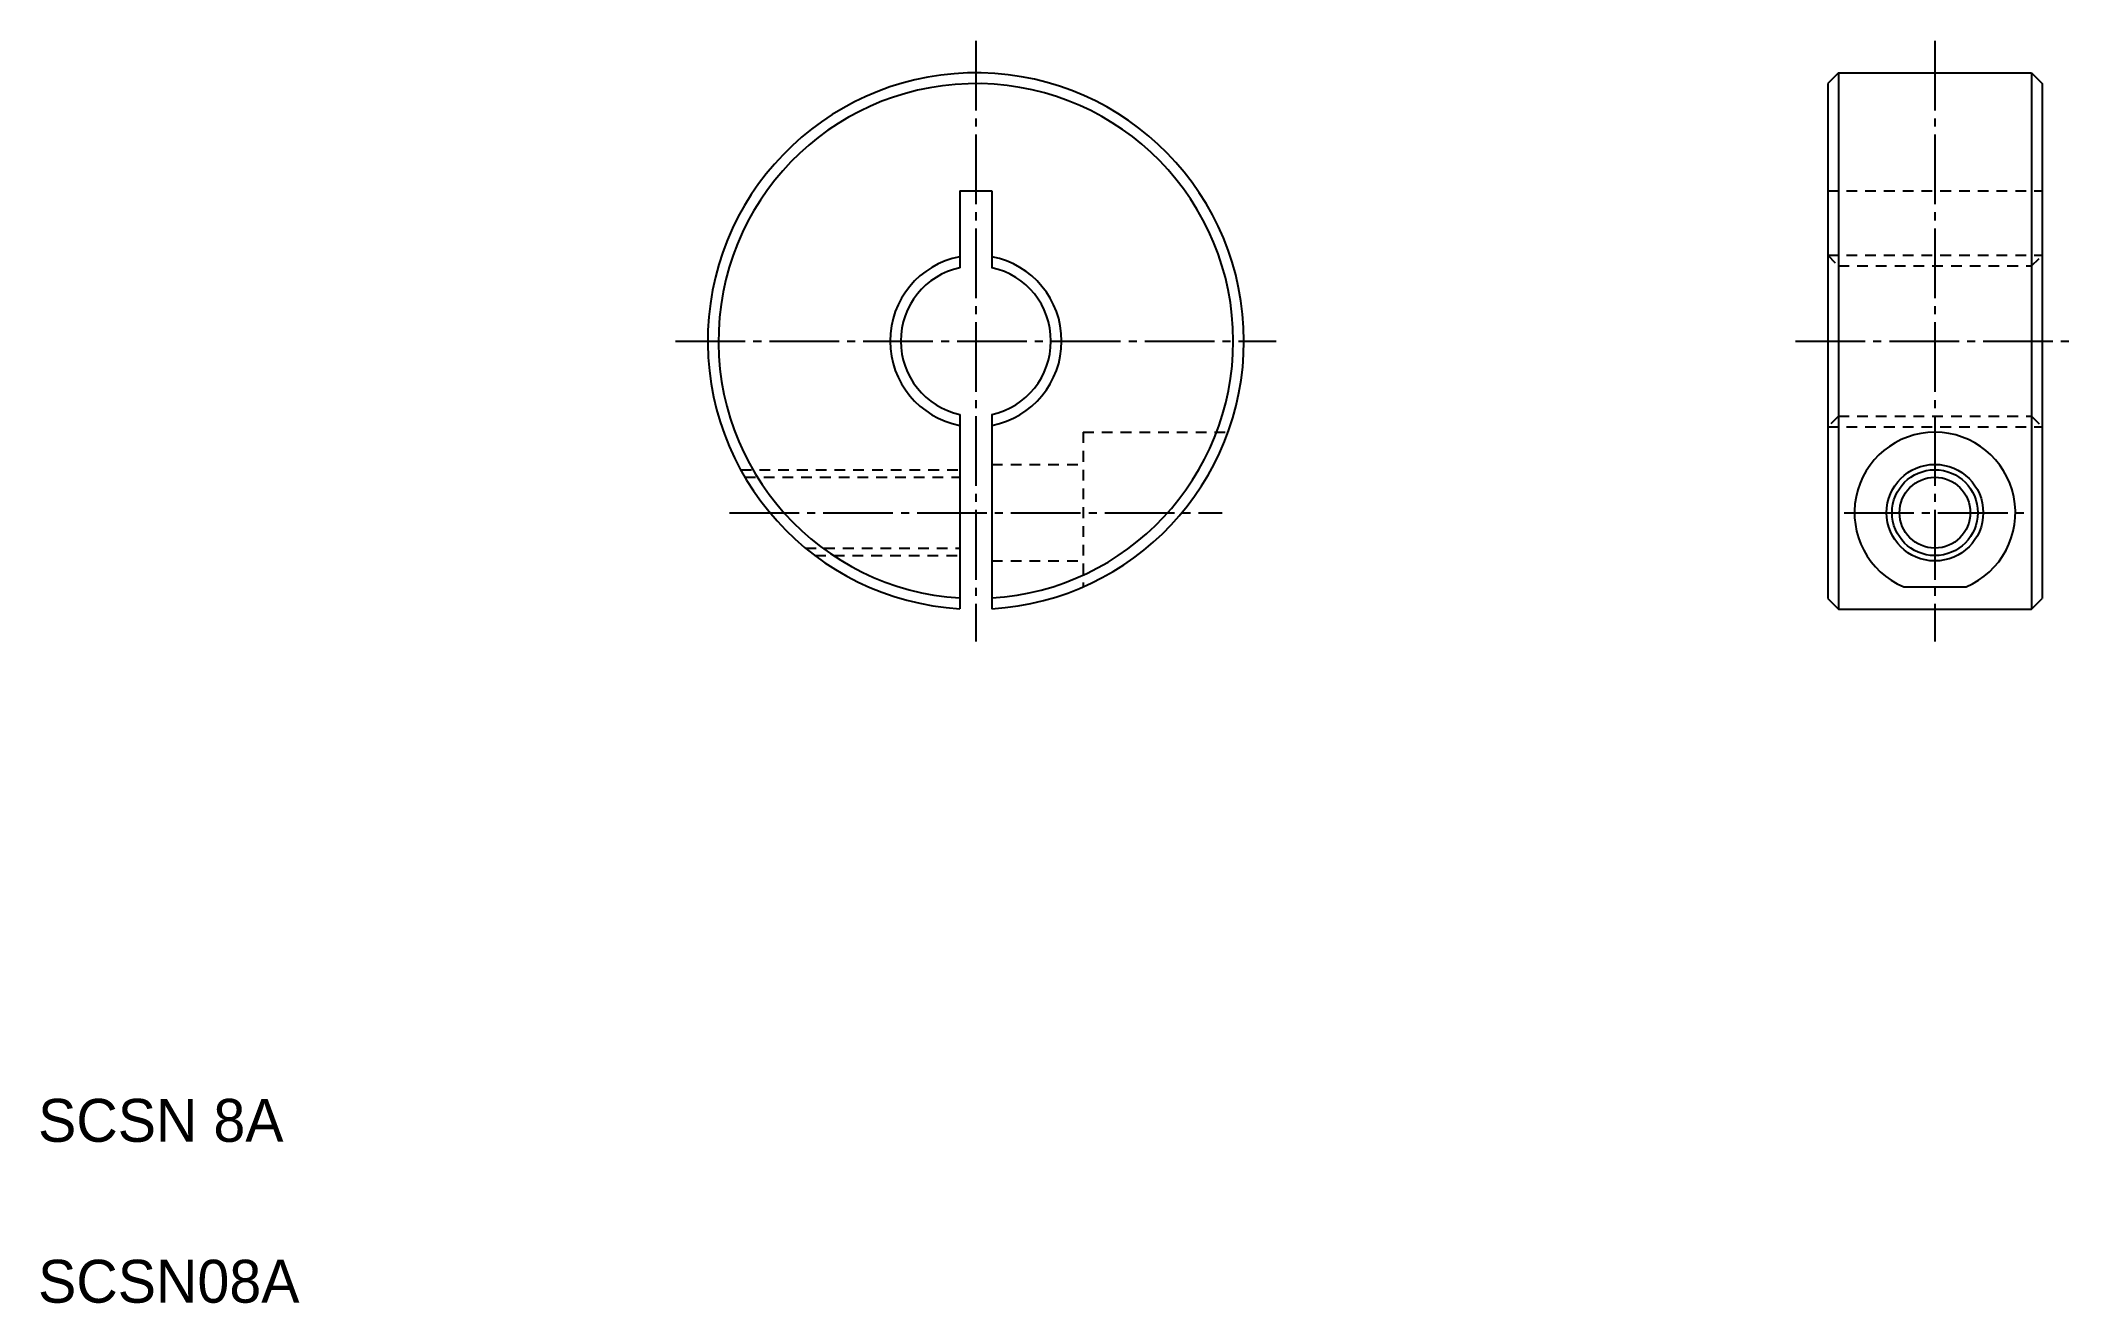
# Model space of a CAD drawing. Extents: x 5.1 to 99.9, y 5 to 63.8.
import ezdxf

# ---------------------------------------------------------------- set-up
doc = ezdxf.new("R2010")
doc.units = 0
doc.header["$LTSCALE"] = 0.25
doc.linetypes.add('CENTER', pattern=[17.5, 13, -1.5, 1.5, -1.5])
doc.linetypes.add('DASHED', pattern=[3.5, 2, -1.5])
doc.layers.get('0').update_dxf_attribs({"linetype": 'CONTINUOUS'})
doc.layers.add('CENTER', color=1, linetype='CENTER')

msp = doc.modelspace()

# ---------------------------------------------------------------- linework, layer by layer
at = {"color": 7, "linetype": 'CONTINUOUS'}
for p, q in [((88.938, 62.325), (88.438, 61.825)), ((88.438, 61.825), (88.438, 37.825)), ((88.438, 61.825), (88.438, 37.825)), ((88.938, 62.325), (88.938, 37.325)), ((88.938, 62.325), (97.938, 62.325)), ((97.938, 62.325), (97.938, 37.325)), ((97.938, 62.325), (98.438, 61.825)), ((98.438, 61.825), (98.438, 37.825)), ((47.973, 56.825), (47.973, 53.244)), ((47.973, 56.825), (49.473, 56.825)), ((49.473, 56.825), (49.473, 53.244)), ((47.973, 46.407), (47.973, 37.348)), ((49.473, 46.407), (49.473, 37.348)), ((91.983, 38.369), (94.892, 38.369)), ((88.438, 37.825), (88.938, 37.325)), ((88.938, 37.325), (97.938, 37.325)), ((97.938, 37.325), (98.438, 37.825))]:
    msp.add_line(p, q, dxfattribs=at)
at = {"color": 3, "linetype": 'DASHED'}
for p, q in [((88.438, 56.825), (98.438, 56.825)), ((88.438, 53.825), (98.438, 53.825)), ((88.438, 53.825), (88.938, 53.325)), ((88.938, 53.325), (97.938, 53.325)), ((97.938, 53.325), (98.438, 53.825)), ((53.723, 45.575), (53.723, 38.369)), ((53.723, 45.575), (60.478, 45.575)), ((88.938, 46.325), (88.438, 45.825)), ((88.438, 45.825), (98.438, 45.825)), ((88.938, 46.325), (97.938, 46.325)), ((97.938, 46.325), (98.438, 45.825)), ((37.757, 43.825), (47.973, 43.825)), ((49.473, 44.075), (53.723, 44.075)), ((37.956, 43.475), (47.973, 43.475)), ((40.777, 40.175), (47.973, 40.175)), ((41.223, 39.825), (47.973, 39.825)), ((49.473, 39.575), (53.723, 39.575))]:
    msp.add_line(p, q, dxfattribs=at)
for p, q in [((50.535, 39.575), (50.535, 39.575)), ((51.598, 39.575), (51.598, 39.575))]:
    msp.add_line(p, q)
at = {"color": 7, "linetype": 'CONTINUOUS'}
for radius in [2.25, 1.65]:
    msp.add_circle((93.438, 41.825), radius, dxfattribs=at)
at = {"color": 3, "linetype": 'CONTINUOUS'}
msp.add_circle((93.438, 41.825), 2, dxfattribs=at)
at = {"color": 7, "linetype": 'CONTINUOUS'}
for centre, radius, start, end in [((48.723, 49.825), 12.5, 0, 266.56018), ((48.723, 49.825), 12, 0, 266.41666), ((48.723, 49.825), 3.5, 102.37363, 257.62637), ((48.723, 49.825), 3.5, 0, 77.62637), ((48.723, 49.825), 12.5, 273.43981, 0), ((48.723, 49.825), 12, 273.58332, 0), ((48.723, 49.825), 3.5, 282.37363, 0), ((93.438, 41.825), 3.75, 292.82159, 247.17841)]:
    msp.add_arc(centre, radius, start, end, dxfattribs=at)
at = {"color": 3, "linetype": 'CONTINUOUS'}
for start, end in [(100.80692, 259.19308), (0, 79.19308), (280.80692, 0)]:
    msp.add_arc((48.723, 49.825), 4, start, end, dxfattribs=at)
at = {"layer": 'CENTER', "color": 1, "linetype": 'CENTER'}
for p, q in [((48.723, 63.825), (48.723, 35.825)), ((93.438, 63.825), (93.438, 35.825)), ((34.723, 49.825), (62.723, 49.825)), ((86.938, 49.825), (99.938, 49.825)), ((37.233, 41.825), (60.212, 41.825)), ((89.205, 41.825), (97.642, 41.825))]:
    msp.add_line(p, q, dxfattribs=at)

# ---------------------------------------------------------------- texts
for s, p in [('SCSN 8A', (5, 12.5)), ('SCSN08A', (5, 5))]:
    msp.add_text(s, height=2).set_placement(p)

doc.saveas('drawing.dxf')
